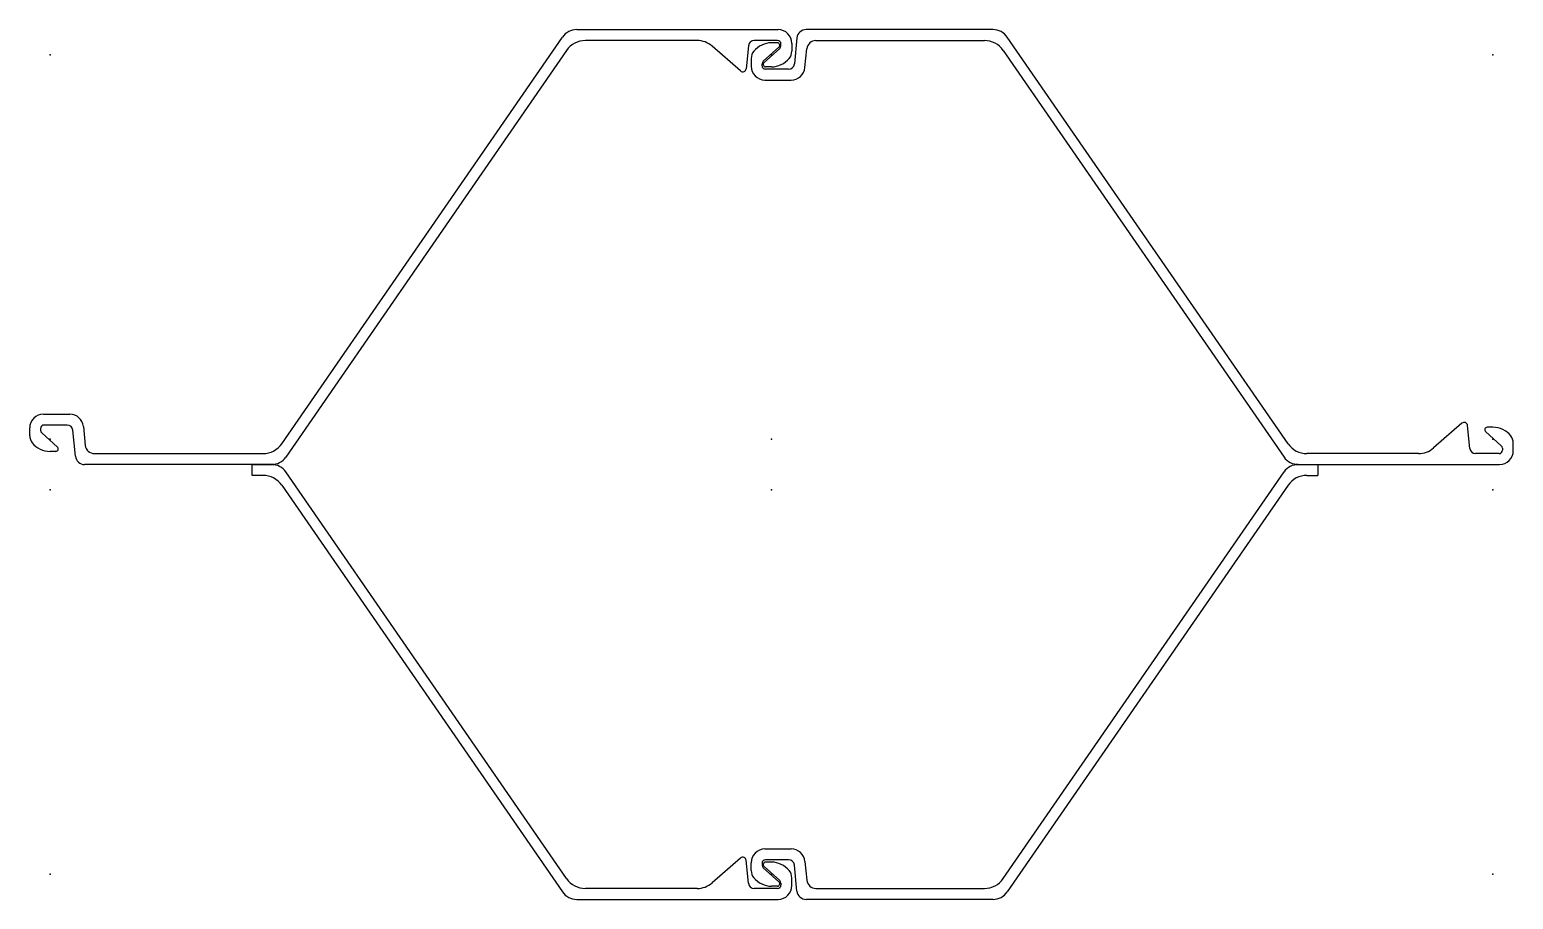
# Model space of a CAD drawing. Extents: x -18 to 1278, y -402 to 358.
import ezdxf

# ---------------------------------------------------------------- set-up
doc = ezdxf.new("R2010")
doc.units = 0
doc.header["$MEASUREMENT"] = 0
doc.layers.get('0').update_dxf_attribs({"color": 5, "linetype": 'CONTINUOUS'})

msp = doc.modelspace()

# ---------------------------------------------------------------- linework, layer by layer
at = {"linetype": 'Continuous'}
for p, q in [((202.3725, -3.85685), (447.52814, 351.51764)), ((459.87518, 358), (635.75, 358)), ((652.23962, 350.79602), (649.96027, 328.00247)), ((823.52478, 358), (660.19989, 358)), ((1081.02747, -3.85685), (835.87189, 351.51764)), ((451.0275, 339.85684), (205.87187, -15.51764)), ((564.98157, 348.5), (467.49026, 348.5)), ((602.9212, 321.94043), (578.13019, 343.57028)), ((609.88947, 343.99783), (607.8786, 323.90225)), ((635.25, 348.5), (614.86462, 348.5)), ((636.5448, 342.78687), (622.74298, 330.36377)), ((623.4552, 329.21313), (637.25702, 341.63623)), ((635.11981, 346.5), (629.99939, 346.5)), ((638.25, 343.866), (638.25, 345.5)), ((647.75, 346), (647.75, 339.17963)), ((659.19061, 324.80597), (660.8396, 341.29602)), ((668.79993, 348.5), (815.90973, 348.5)), ((832.3725, 339.85684), (1077.52808, -15.51764)), ((612.25, 332.82037), (612.25, 326)), ((621.75, 326.5), (621.75, 328.134)), ((630.00061, 325.5), (624.88019, 325.5)), ((624.25, 314), (647.25012, 314)), ((644.98505, 323.5), (624.75, 323.5)), ((-5.75, 22), (17.25015, 22)), ((1232.92126, 14.05957), (1208.13013, -7.57029)), ((-17.75, 3.17961), (-17.75, 10)), ((-8.25, 9.5), (-8.25, 7.86598)), ((6.54478, -6.78687), (-7.25702, 5.63622)), ((14.98506, 12.5), (-5.25, 12.5)), ((22.2396, -14.79603), (19.96025, 7.99752)), ((29.1906, 11.19405), (30.8396, -5.29603)), ((1239.88953, -7.99784), (1237.87866, 12.09773)), ((1253.4552, 6.78687), (1267.25708, -5.63622)), ((1260.00061, 10.5), (1254.88025, 10.5)), ((5.11979, -10.5), (-0.00063, -10.5)), ((38.7999, -12.5), (185.90974, -12.5)), ((1194.98157, -12.5), (1097.49023, -12.5)), ((1265.25, -12.5), (1244.86462, -12.5)), ((1268.25, -7.86598), (1268.25, -9.5)), ((1277.75, -10), (1277.75, -3.17961)), ((193.52481, -22), (30.1999, -22)), ((176.39999, -31.5), (176.39999, -22)), ((176.39999, -22), (193.52481, -22)), ((1089.87524, -22), (1107, -22)), ((1089.87524, -22), (1265.75, -22)), ((1107, -22), (1107, -31.5)), ((185.90974, -31.5), (176.39999, -31.5)), ((451.0275, -383.85684), (205.87187, -28.48236)), ((832.3725, -383.85684), (1077.52808, -28.48236)), ((1097.49023, -31.5), (1107, -31.5)), ((202.3725, -40.14315), (447.52814, -395.51764)), ((1081.02747, -40.14315), (835.87189, -395.51764)), ((624.25, -358), (647.25012, -358)), ((602.9212, -365.94043), (578.13019, -387.57028)), ((609.88947, -387.99783), (607.8786, -367.90225)), ((612.25, -376.82037), (612.25, -370)), ((621.75, -370.5), (621.75, -372.134)), ((636.5448, -386.78687), (622.74298, -374.36377)), ((623.4552, -373.21313), (637.25702, -385.63623)), ((644.98505, -367.5), (624.75, -367.5)), ((630.00061, -369.5), (624.88019, -369.5)), ((652.23962, -394.79602), (649.96027, -372.00247)), ((659.19061, -368.80597), (660.8396, -385.29602)), ((638.25, -387.866), (638.25, -389.5)), ((647.75, -390), (647.75, -383.17963)), ((564.98157, -392.5), (467.49026, -392.5)), ((635.25, -392.5), (614.86462, -392.5)), ((635.11981, -390.5), (629.99939, -390.5)), ((668.79993, -392.5), (815.90973, -392.5)), ((459.87518, -402), (635.75, -402)), ((823.52478, -402), (660.19989, -402))]:
    msp.add_line(p, q, dxfattribs=at)
for centre, radius, start, end in [((459.87518, 343), 15, 90, 145.40005), ((635.75, 346), 12, 0, 90), ((660.19989, 350), 8, 90, 174.28945), ((823.52478, 343), 15, 34.59981, 90), ((467.49026, 328.5), 20, 90, 145.40014), ((564.98157, 328.5), 20, 48.89573, 90), ((614.86462, 343.5), 5, 90, 174.28579), ((622.25, 332.82037), 10, 140.8049, 180), ((629.99939, 326.5), 20, 90, 140.80217), ((635.11981, 344.37), 2.13, 311.99063, 90), ((635.25, 345.5), 3, 0, 90), ((635.25, 343.866), 3, 311.99046, 0), ((637.75, 339.17963), 10, 320.8049, 0), ((668.79993, 340.5), 8, 90, 174.28949), ((815.90973, 328.5), 20, 34.59986, 90), ((604.89349, 324.20096), 3, 228.89561, 354.2857), ((624.25, 326), 12, 180, 270), ((624.75, 328.134), 3, 131.99046, 180), ((624.75, 326.5), 3, 180, 270), ((624.88019, 327.63), 2.13, 131.99063, 270), ((630.00061, 345.5), 20, 270, 320.80217), ((644.98505, 328.5), 5, 270, 354.28934), ((647.25012, 326), 12, 270, 354.28949), ((-5.75, 10), 12, 90, 180), ((17.25015, 10), 12, 5.71059, 90), ((1234.89355, 11.79903), 3, 5.7143, 131.10421), ((-7.75, 3.17961), 10, 180, 219.19497), ((-5.25, 9.5), 3, 90, 180), ((-5.25, 7.86598), 3, 180, 228.00944), ((14.98506, 7.5), 5, 5.71059, 90), ((1254.88025, 8.37), 2.13, 90, 228.00821), ((1260.00061, -9.5), 20, 39.19779, 90), ((1267.75, -3.17961), 10, 0, 39.19497), ((-0.00063, 9.5), 20, 219.19783, 270), ((5.11979, -8.37), 2.13, 270, 48.00944), ((38.7999, -4.5), 8, 185.71059, 270), ((185.90974, 7.5), 20, 270, 325.4001), ((1097.49023, 7.5), 20, 214.59987, 270), ((1194.98157, 7.5), 20, 270, 311.10413), ((1244.86462, -7.5), 5, 185.71439, 270), ((1265.25, -9.5), 3, 270, 0), ((1265.75, -10), 12, 270, 0), ((1265.25, -7.86598), 3, 0, 48.00865), ((30.1999, -14), 8, 185.7106, 270), ((193.52481, -7), 15, 270, 325.40009), ((193.52481, -37), 15, 34.59991, 90), ((1089.87524, -7), 15, 214.59967, 270), ((1089.87524, -37), 15, 90, 145.40033), ((185.90974, -51.5), 20, 34.5999, 90), ((1097.49023, -51.5), 20, 90, 145.40013), ((624.25, -370), 12, 90, 180), ((647.25012, -370), 12, 5.71051, 90), ((604.89349, -368.20096), 3, 5.7143, 131.10439), ((624.75, -370.5), 3, 90, 180), ((624.75, -372.134), 3, 180, 228.00954), ((624.88019, -371.63), 2.13, 90, 228.00937), ((630.00061, -389.5), 20, 39.19783, 90), ((644.98505, -372.5), 5, 5.71066, 90), ((467.49026, -372.5), 20, 214.59986, 270), ((564.98157, -372.5), 20, 270, 311.10427), ((614.86462, -387.5), 5, 185.71421, 270), ((622.25, -376.82037), 10, 180, 219.1951), ((629.99939, -370.5), 20, 219.19783, 270), ((635.11981, -388.37), 2.13, 270, 48.00937), ((635.25, -387.866), 3, 0, 48.00954), ((637.75, -383.17963), 10, 0, 39.1951), ((668.79993, -384.5), 8, 185.71051, 270), ((815.90973, -372.5), 20, 270, 325.40014), ((459.87518, -387), 15, 214.59995, 270), ((635.25, -389.5), 3, 270, 0), ((635.75, -390), 12, 270, 0), ((660.19989, -394), 8, 185.71055, 270), ((823.52478, -387), 15, 270, 325.40019)]:
    msp.add_arc(centre, radius, start, end, dxfattribs=at)
for p in [(0, 336), (630, 336), (1260, 336), (0, 0), (630, 0), (1260, 0), (0, -44), (630, -44), (630, -44), (1260, -44), (0, -380), (630, -380), (630, -380), (1260, -380)]:
    msp.add_point(p, dxfattribs=at)

doc.saveas('drawing.dxf')
